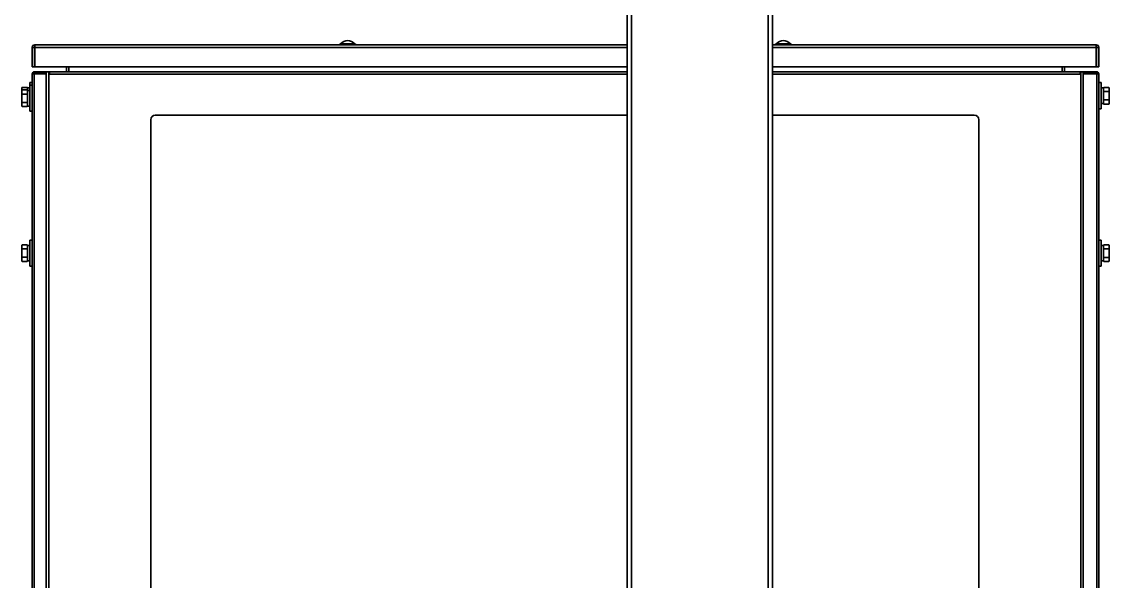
# Model space of a CAD drawing. Header units: millimetres. Extents: x 32496 to 166256, y 3504 to 23939.
# Drawn here: x 74545 to 75294, y 14067 to 14453 of the extents above; entities that cross this region are included whole.
import ezdxf

# ---------------------------------------------------------------- set-up
doc = ezdxf.new("R2010")
doc.units = ezdxf.units.MM
doc.layers.get('0').update_dxf_attribs({"lineweight": 35})

# ---------------------------------------------------------------- blocks, each defined once
blk = doc.blocks.new('8-1250')
at = {"linetype": 'Continuous'}
for p, q in [((1915.87, -32157.29), (1915.87, -34666.29)), ((1918.87, -32157.29), (1918.87, -34666.29)), ((2012.87, -32157.29), (2012.87, -34666.29)), ((2015.87, -32157.29), (2015.87, -34666.29)), ((1507.87, -32534.79), (1915.87, -32534.79)), ((1507.87, -32549.79), (1507.87, -32534.79)), ((1720.89, -32533.96), (1718.53, -32533.96)), ((1725.85, -32533.96), (1720.89, -32533.96)), ((1728.21, -32533.96), (1725.85, -32533.96)), ((1728.22, -32533.96), (1728.21, -32533.96)), ((2015.87, -32534.79), (2238.87, -32534.79)), ((2020.89, -32533.96), (2018.53, -32533.96)), ((2018.53, -32533.96), (2018.53, -32533.96)), ((2025.85, -32533.96), (2020.89, -32533.96)), ((2028.22, -32533.96), (2025.85, -32533.96)), ((2238.87, -32549.79), (2238.87, -32534.79)), ((1507.67, -32536.49), (1506.17, -32536.49)), ((1506.17, -32536.49), (1506.17, -32549.79)), ((1507.67, -32536.49), (1507.67, -32549.79)), ((1915.87, -32536.49), (1507.87, -32536.49)), ((2238.87, -32536.49), (2015.87, -32536.49)), ((2239.07, -32536.49), (2240.57, -32536.49)), ((2239.07, -32549.79), (2239.07, -32536.49)), ((2240.57, -32549.79), (2240.57, -32536.49)), ((1507.67, -32549.79), (1506.17, -32549.79)), ((1915.87, -32549.79), (1507.87, -32549.79)), ((1529.87, -32553.29), (1529.87, -32549.79)), ((1531.37, -32549.79), (1531.37, -32553.29)), ((2238.87, -32549.79), (2015.87, -32549.79)), ((2215.37, -32553.29), (2215.37, -32549.79)), ((2216.87, -32549.79), (2216.87, -32553.29)), ((2239.07, -32549.79), (2240.57, -32549.79)), ((1506.17, -32554.69), (1515.87, -32554.69)), ((1506.17, -32675.64), (1506.17, -32554.69)), ((1515.87, -32553.29), (1507.57, -32553.29)), ((1507.57, -32554.49), (1507.57, -32553.29)), ((1515.87, -32554.49), (1507.57, -32554.49)), ((1507.57, -32554.69), (1507.57, -33566.79)), ((1515.87, -32553.29), (1915.87, -32553.29)), ((1515.87, -34566.29), (1515.87, -32553.29)), ((1517.57, -32553.29), (1517.57, -34566.29)), ((1518.07, -32553.29), (1518.07, -32554.99)), ((1915.87, -32554.99), (1518.07, -32554.99)), ((2015.87, -32553.29), (2229.87, -32553.29)), ((2227.67, -32554.99), (2015.87, -32554.99)), ((2227.67, -32553.29), (2227.67, -32554.99)), ((2228.17, -34566.29), (2228.17, -32553.29)), ((2239.17, -32553.29), (2229.87, -32553.29)), ((2229.87, -32553.29), (2229.87, -34566.29)), ((2239.17, -32554.49), (2229.87, -32554.49)), ((2229.87, -32554.69), (2240.57, -32554.69)), ((2239.17, -32554.49), (2239.17, -32553.29)), ((2239.17, -33566.79), (2239.17, -32554.69)), ((2240.57, -32554.69), (2240.57, -32675.66)), ((1498.97, -32564.32), (1499.24, -32564.04)), ((1498.97, -32564.32), (1498.97, -32566.07)), ((1499.27, -32564.02), (1499.24, -32564.04)), ((1502.67, -32564.02), (1499.27, -32564.02)), ((1502.67, -32564.02), (1502.7, -32564.04)), ((1502.97, -32564.32), (1502.7, -32564.04)), ((1502.97, -32566.09), (1502.97, -32564.32)), ((1504.57, -32564.44), (1502.97, -32564.44)), ((1506.17, -32560.79), (1504.57, -32560.79)), ((1504.57, -32560.79), (1504.57, -32562.54)), ((1506.17, -32562.54), (1504.57, -32562.54)), ((1504.57, -32562.54), (1504.57, -32580.54)), ((2240.57, -32560.79), (2242.17, -32560.79)), ((2242.17, -32578.79), (2242.17, -32560.79)), ((2242.17, -32564.44), (2243.77, -32564.44)), ((2243.77, -32564.32), (2244.07, -32564.02)), ((2243.77, -32575.26), (2243.77, -32564.32)), ((2244.07, -32564.02), (2247.47, -32564.02)), ((2247.77, -32564.32), (2247.47, -32564.02)), ((2247.77, -32575.26), (2247.77, -32564.32)), ((1498.97, -32566.07), (1499.24, -32565.79)), ((1498.97, -32577.01), (1498.97, -32566.07)), ((1499.27, -32565.77), (1499.24, -32565.79)), ((1502.67, -32565.77), (1499.27, -32565.77)), ((1502.67, -32568.61), (1499.27, -32568.61)), ((1502.67, -32565.77), (1502.7, -32565.79)), ((1502.97, -32566.07), (1502.7, -32565.79)), ((1502.97, -32577.01), (1502.97, -32566.07)), ((1504.57, -32566.19), (1502.97, -32566.19)), ((2244.07, -32566.9), (2247.47, -32566.9)), ((2244.07, -32572.68), (2247.47, -32572.68)), ((1498.97, -32577.01), (1499.24, -32577.28)), ((1502.67, -32574.38), (1499.27, -32574.38)), ((1502.67, -32577.31), (1499.27, -32577.31)), ((1502.97, -32577.01), (1502.7, -32577.28)), ((1504.57, -32576.89), (1502.97, -32576.89)), ((2240.57, -32578.79), (2242.17, -32578.79)), ((2242.17, -32575.14), (2243.77, -32575.14)), ((2243.77, -32575.26), (2244.07, -32575.56)), ((2244.07, -32575.56), (2247.47, -32575.56)), ((2247.77, -32575.26), (2247.47, -32575.56)), ((1506.17, -32580.54), (1504.57, -32580.54)), ((1587.87, -33054.29), (1587.87, -32586.29)), ((1590.87, -32583.29), (1915.87, -32583.29)), ((2015.87, -32583.29), (2154.87, -32583.29)), ((2157.87, -32586.29), (2157.87, -33054.29)), ((1506.17, -32669.29), (1504.57, -32669.29)), ((1504.57, -32669.29), (1504.57, -32687.29)), ((2240.57, -32669.29), (2242.17, -32669.29)), ((2242.17, -32687.29), (2242.17, -32669.29)), ((1498.97, -32672.82), (1499.24, -32672.54)), ((1498.97, -32683.76), (1498.97, -32672.82)), ((1499.27, -32672.52), (1499.24, -32672.54)), ((1502.67, -32672.52), (1499.27, -32672.52)), ((1502.67, -32675.36), (1499.27, -32675.36)), ((1502.67, -32672.52), (1502.7, -32672.54)), ((1502.97, -32672.82), (1502.7, -32672.54)), ((1502.97, -32683.76), (1502.97, -32672.82)), ((1504.57, -32672.94), (1502.97, -32672.94)), ((1506.17, -32680.91), (1506.17, -32675.64)), ((2240.57, -32675.66), (2240.57, -32680.92)), ((2242.17, -32672.94), (2243.77, -32672.94)), ((2243.77, -32672.82), (2244.07, -32672.52)), ((2243.77, -32683.76), (2243.77, -32672.82)), ((2244.07, -32672.52), (2247.47, -32672.52)), ((2244.07, -32675.4), (2247.47, -32675.4)), ((2247.77, -32672.82), (2247.47, -32672.52)), ((2247.77, -32683.76), (2247.77, -32672.82)), ((1498.97, -32683.76), (1499.24, -32684.03)), ((1502.67, -32681.13), (1499.27, -32681.13)), ((1502.67, -32684.06), (1499.27, -32684.06)), ((1502.97, -32683.76), (1502.7, -32684.03)), ((1504.57, -32683.64), (1502.97, -32683.64)), ((1506.17, -32925.64), (1506.17, -32680.91)), ((2240.57, -32680.92), (2240.57, -32925.66)), ((2242.17, -32683.64), (2243.77, -32683.64)), ((2243.77, -32683.76), (2244.07, -32684.06)), ((2244.07, -32681.18), (2247.47, -32681.18)), ((2244.07, -32684.06), (2247.47, -32684.06)), ((2247.77, -32683.76), (2247.47, -32684.06)), ((1506.17, -32687.29), (1504.57, -32687.29)), ((2240.57, -32687.29), (2242.17, -32687.29))]:
    blk.add_line(p, q, dxfattribs=at)
for centre, radius, start, end in [((1507.87, -32536.49), 1.7, 90, 180), ((1716.66, -32532.29), 2.5, 270, 318.18969), ((1723.37, -32538.29), 6.5, 41.81031, 138.18969), ((1730.08, -32532.29), 2.5, 221.81031, 270), ((2016.66, -32532.29), 2.5, 270, 318.18969), ((2023.37, -32538.29), 6.5, 41.81031, 138.18969), ((2030.08, -32532.29), 2.5, 221.81031, 270), ((2238.87, -32536.49), 1.7, 0, 90), ((1507.87, -32536.49), 0.2, 90, 180), ((2238.87, -32536.49), 0.2, 0, 90), ((1507.57, -32554.69), 1.4, 90, 180), ((1507.57, -32554.69), 0.2, 90, 180), ((2239.17, -32554.69), 1.4, 0, 90), ((2239.17, -32554.69), 0.2, 0, 90), ((2245.01, -32566.59), 3.56, 39.13645, 39.50132), ((1501.79, -32574.72), 3.61, 218.71028, 219.13391), ((1503.11, -32573.53), 5.39, 224.12457, 224.56524), ((1498.84, -32573.53), 5.38, 315.43477, 315.87545), ((1500.16, -32574.72), 3.61, 320.8641, 321.28972), ((2246.53, -32572.99), 3.56, 219.13644, 219.50078), ((1590.87, -32586.29), 3, 90, 180), ((2154.87, -32586.29), 3, 0, 90), ((2245.01, -32675.09), 3.56, 39.13645, 39.50132), ((1501.79, -32681.47), 3.61, 218.71028, 219.13391), ((1503.11, -32680.28), 5.39, 224.12457, 224.56524), ((1498.84, -32680.28), 5.38, 315.43477, 315.87545), ((1500.16, -32681.47), 3.61, 320.8641, 321.28972), ((2246.53, -32681.49), 3.56, 219.13644, 219.50078)]:
    blk.add_arc(centre, radius, start, end, dxfattribs=at)
for points, knots in [([(1499.24, -32564.04), (1499.22, -32564.07), (1499.13, -32564.16), (1499.04, -32564.26), (1498.97, -32564.34)], [0, 0, 0, 0, 0.255063, 1, 1, 1, 1]), ([(1502.7, -32564.04), (1502.73, -32564.07), (1502.82, -32564.16), (1502.91, -32564.26), (1502.97, -32564.34)], [0, 0, 0, 0, 0.255062, 1, 1, 1, 1]), ([(2243.77, -32564.35), (2243.8, -32564.32), (2243.89, -32564.2), (2243.99, -32564.09), (2244.07, -32564.02)], [0, 0, 0, 0, 0.244558, 1, 1, 1, 1]), ([(2247.76, -32564.33), (2247.74, -32564.3), (2247.64, -32564.19), (2247.55, -32564.09), (2247.47, -32564.02)], [0, 0, 0, 0, 0.244878, 1, 1, 1, 1]), ([(1499.24, -32565.79), (1499.22, -32565.82), (1499.13, -32565.91), (1499.04, -32566.01), (1498.97, -32566.09)], [0, 0, 0, 0, 0.255063, 1, 1, 1, 1]), ([(1498.97, -32568.28), (1499, -32568.31), (1499.09, -32568.42), (1499.19, -32568.53), (1499.27, -32568.61)], [0, 0, 0, 0, 0.244408, 1, 1, 1, 1]), ([(1502.97, -32568.28), (1502.95, -32568.31), (1502.85, -32568.42), (1502.75, -32568.53), (1502.67, -32568.61)], [0, 0, 0, 0, 0.244408, 1, 1, 1, 1]), ([(1502.7, -32565.79), (1502.73, -32565.82), (1502.82, -32565.91), (1502.91, -32566.01), (1502.97, -32566.09)], [0, 0, 0, 0, 0.255062, 1, 1, 1, 1]), ([(2244.07, -32566.9), (2244.05, -32566.88), (2243.94, -32566.77), (2243.84, -32566.66), (2243.77, -32566.57)], [0, 0, 0, 0, 0.255352, 1, 1, 1, 1]), ([(2243.77, -32573.01), (2243.8, -32572.98), (2243.89, -32572.86), (2243.99, -32572.76), (2244.07, -32572.68)], [0, 0, 0, 0, 0.244558, 1, 1, 1, 1]), ([(2247.47, -32566.9), (2247.5, -32566.88), (2247.6, -32566.77), (2247.7, -32566.66), (2247.77, -32566.57)], [0, 0, 0, 0, 0.255353, 1, 1, 1, 1]), ([(2247.77, -32573.01), (2247.75, -32572.98), (2247.65, -32572.86), (2247.55, -32572.76), (2247.47, -32572.68)], [0, 0, 0, 0, 0.244558, 1, 1, 1, 1]), ([(1499.27, -32574.38), (1499.25, -32574.41), (1499.14, -32574.52), (1499.04, -32574.63), (1498.97, -32574.72)], [0, 0, 0, 0, 0.255212, 1, 1, 1, 1]), ([(1498.99, -32577), (1499.01, -32577.02), (1499.09, -32577.12), (1499.18, -32577.21), (1499.24, -32577.28)], [0, 0, 0, 0, 0.245496, 1, 1, 1, 1]), ([(1502.67, -32574.38), (1502.7, -32574.41), (1502.8, -32574.52), (1502.9, -32574.63), (1502.97, -32574.72)], [0, 0, 0, 0, 0.255211, 1, 1, 1, 1]), ([(1502.96, -32577), (1502.94, -32577.02), (1502.85, -32577.12), (1502.77, -32577.21), (1502.7, -32577.28)], [0, 0, 0, 0, 0.245497, 1, 1, 1, 1]), ([(2244.07, -32575.56), (2244.05, -32575.54), (2243.95, -32575.44), (2243.85, -32575.33), (2243.79, -32575.25)], [0, 0, 0, 0, 0.255041, 1, 1, 1, 1]), ([(2247.47, -32575.56), (2247.5, -32575.54), (2247.6, -32575.43), (2247.7, -32575.32), (2247.77, -32575.23)], [0, 0, 0, 0, 0.255353, 1, 1, 1, 1]), ([(1499.24, -32672.54), (1499.22, -32672.57), (1499.13, -32672.66), (1499.04, -32672.76), (1498.97, -32672.84)], [0, 0, 0, 0, 0.255063, 1, 1, 1, 1]), ([(1498.97, -32675.03), (1499, -32675.06), (1499.09, -32675.17), (1499.19, -32675.28), (1499.27, -32675.36)], [0, 0, 0, 0, 0.244408, 1, 1, 1, 1]), ([(1502.97, -32675.03), (1502.95, -32675.06), (1502.85, -32675.17), (1502.75, -32675.28), (1502.67, -32675.36)], [0, 0, 0, 0, 0.244408, 1, 1, 1, 1]), ([(1502.7, -32672.54), (1502.73, -32672.57), (1502.82, -32672.66), (1502.91, -32672.76), (1502.97, -32672.84)], [0, 0, 0, 0, 0.255062, 1, 1, 1, 1]), ([(2243.77, -32672.85), (2243.8, -32672.82), (2243.89, -32672.7), (2243.99, -32672.59), (2244.07, -32672.52)], [0, 0, 0, 0, 0.244558, 1, 1, 1, 1]), ([(2244.07, -32675.4), (2244.05, -32675.38), (2243.94, -32675.27), (2243.84, -32675.16), (2243.77, -32675.07)], [0, 0, 0, 0, 0.255352, 1, 1, 1, 1]), ([(2247.76, -32672.83), (2247.74, -32672.8), (2247.64, -32672.69), (2247.55, -32672.59), (2247.47, -32672.52)], [0, 0, 0, 0, 0.244878, 1, 1, 1, 1]), ([(2247.47, -32675.4), (2247.5, -32675.38), (2247.6, -32675.27), (2247.7, -32675.16), (2247.77, -32675.07)], [0, 0, 0, 0, 0.255353, 1, 1, 1, 1]), ([(1499.27, -32681.13), (1499.25, -32681.16), (1499.14, -32681.27), (1499.04, -32681.38), (1498.97, -32681.47)], [0, 0, 0, 0, 0.255212, 1, 1, 1, 1]), ([(1498.99, -32683.75), (1499.01, -32683.77), (1499.09, -32683.87), (1499.18, -32683.96), (1499.24, -32684.03)], [0, 0, 0, 0, 0.245496, 1, 1, 1, 1]), ([(1502.67, -32681.13), (1502.7, -32681.16), (1502.8, -32681.27), (1502.9, -32681.38), (1502.97, -32681.47)], [0, 0, 0, 0, 0.255211, 1, 1, 1, 1]), ([(1502.96, -32683.75), (1502.94, -32683.77), (1502.85, -32683.87), (1502.77, -32683.96), (1502.7, -32684.03)], [0, 0, 0, 0, 0.245497, 1, 1, 1, 1]), ([(2243.77, -32681.51), (2243.8, -32681.48), (2243.89, -32681.36), (2243.99, -32681.26), (2244.07, -32681.18)], [0, 0, 0, 0, 0.244558, 1, 1, 1, 1]), ([(2244.07, -32684.06), (2244.05, -32684.04), (2243.95, -32683.94), (2243.85, -32683.83), (2243.79, -32683.75)], [0, 0, 0, 0, 0.255041, 1, 1, 1, 1]), ([(2247.77, -32681.51), (2247.75, -32681.48), (2247.65, -32681.36), (2247.55, -32681.26), (2247.47, -32681.18)], [0, 0, 0, 0, 0.244558, 1, 1, 1, 1]), ([(2247.47, -32684.06), (2247.5, -32684.04), (2247.6, -32683.93), (2247.7, -32683.82), (2247.77, -32683.73)], [0, 0, 0, 0, 0.255353, 1, 1, 1, 1])]:
    blk.add_open_spline(points, degree=3, knots=knots, dxfattribs=at)
for points in [[(1499.27, -32568.61), (1499.16, -32568.82), (1499.06, -32569.04), (1498.97, -32569.27)], [(1502.67, -32568.61), (1502.78, -32568.82), (1502.88, -32569.04), (1502.97, -32569.27)], [(2243.77, -32567.56), (2243.86, -32567.34), (2243.96, -32567.12), (2244.07, -32566.9)], [(2244.07, -32572.68), (2243.96, -32572.46), (2243.86, -32572.24), (2243.77, -32572.02)], [(2247.77, -32567.56), (2247.68, -32567.34), (2247.58, -32567.12), (2247.47, -32566.9)], [(2247.47, -32572.68), (2247.58, -32572.46), (2247.68, -32572.24), (2247.77, -32572.02)], [(1498.97, -32573.72), (1499.06, -32573.95), (1499.16, -32574.17), (1499.27, -32574.38)], [(1502.97, -32573.72), (1502.88, -32573.95), (1502.78, -32574.17), (1502.67, -32574.38)], [(1499.27, -32675.36), (1499.16, -32675.57), (1499.06, -32675.79), (1498.97, -32676.02)], [(1502.67, -32675.36), (1502.78, -32675.57), (1502.88, -32675.79), (1502.97, -32676.02)], [(2243.77, -32676.06), (2243.86, -32675.84), (2243.96, -32675.62), (2244.07, -32675.4)], [(2247.77, -32676.06), (2247.68, -32675.84), (2247.58, -32675.62), (2247.47, -32675.4)], [(1498.97, -32680.47), (1499.06, -32680.7), (1499.16, -32680.92), (1499.27, -32681.13)], [(1502.97, -32680.47), (1502.88, -32680.7), (1502.78, -32680.92), (1502.67, -32681.13)], [(2244.07, -32681.18), (2243.96, -32680.96), (2243.86, -32680.74), (2243.77, -32680.52)], [(2247.47, -32681.18), (2247.58, -32680.96), (2247.68, -32680.74), (2247.77, -32680.52)]]:
    blk.add_open_spline(points, degree=3, dxfattribs=at)

msp = doc.modelspace()

# ---------------------------------------------------------------- block references
at = {"color": 6}
msp.add_blockref('8-1250', (73046.131, 46971.457), dxfattribs=at)

doc.saveas('drawing.dxf')
